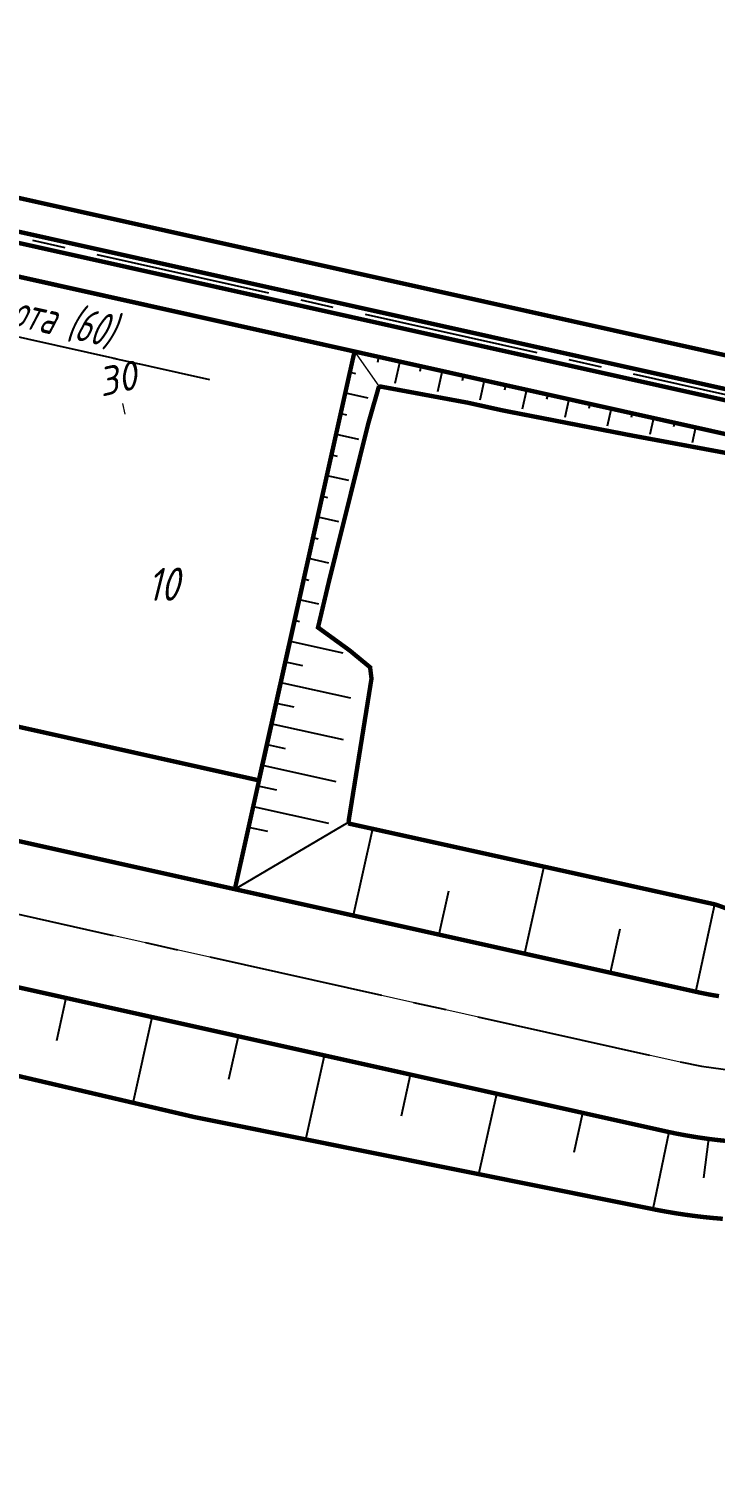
# Model space of a CAD drawing. Extents: x 5370511 to 5386565, y 1010429 to 1053793.
# Drawn here: x 5380043.9 to 5380075.1, y 1039720.9 to 1039786.2 of the extents above; entities that cross this region are included whole.
import ezdxf
from ezdxf import colors
from ezdxf.entities.mleader import LeaderData, LeaderLine
from ezdxf.math import Vec2, Vec3

# ---------------------------------------------------------------- set-up
doc = ezdxf.new("R2010")
doc.units = 0
doc.linetypes.add('осевая2', pattern=[12.5, 8, -1.5, 1.5, -1.5])
doc.layers.get('0').update_dxf_attribs({"linetype": 'CONTINUOUS'})
for name, color, linetype in [('3D-MODEL', 7, 'CONTINUOUS'), ('V_RED-CONTOURS-LABEL', 7, 'CONTINUOUS'), ('АД_ось', 7, 'CONTINUOUS'), ('АД_откосы', 7, 'CONTINUOUS'), ('ГП_граница насыпи', 242, 'CONTINUOUS'), ('ГП_обвалование', 7, 'CONTINUOUS'), ('ГП_ось обвал', 1, 'осевая2'), ('ГП_откос', 246, 'CONTINUOUS'), ('ГП_проезд', 114, 'CONTINUOUS'), ('ТРАССА_АД', 7, 'CONTINUOUS')]:
    doc.layers.add(name, color=color, linetype=linetype)
doc.layers.add('ГП_экспл', color=170, linetype='CONTINUOUS', lineweight=25)
doc.styles.add('ESKD1', font='eskd1.shx', dxfattribs={"width": 1.2, "oblique": 14.994305})
doc.styles.add('ГОСТ', font='gost_ful.shx', dxfattribs={"oblique": 15})
doc.styles.add('ГОСТ_НИПИ', font='gost_nipi.shx', dxfattribs={"oblique": 15})

# ---------------------------------------------------------------- blocks, each defined once
blk = doc.blocks.new('ад_откосы')
at = {"layer": 'АД_ось', "color": 253, "linetype": 'осевая2'}
blk.add_lwpolyline([(5380027.69, 1039749.37), (5380073.498, 1039739.146, 0.414842), (5380097.384, 1039754.351), (5380099.18, 1039762.48)], format="xyb", dxfattribs=at)
at = {"layer": 'АД_откосы', "color": 253, "const_width": 0.2}
for points in [[(5380075.26, 1039742.137), (5380074.997, 1039742.18), (5380074.735, 1039742.228), (5380074.474, 1039742.28), (5380074.214, 1039742.337), (5380043.008, 1039749.281, -0.414214), (5380034.1, 1039763.308), (5380036.97, 1039776.384)], [(5380004.351, 1039628.873), (5380027.605, 1039733.98, -0.41518), (5380041.641, 1039742.926), (5380072.981, 1039735.953), (5380073.343, 1039735.878), (5380073.707, 1039735.81), (5380074.071, 1039735.747), (5380074.437, 1039735.69), (5380074.803, 1039735.638), (5380075.17, 1039735.593), (5380075.537, 1039735.553)], [(5380026.722, 1039710.425), (5380032.43, 1039734.992, -0.387372), (5380040.006, 1039739.244), (5380041.616, 1039738.916), (5380051.369, 1039736.639), (5380072.443, 1039732.406), (5380072.868, 1039732.328), (5380073.293, 1039732.256), (5380073.719, 1039732.192), (5380074.147, 1039732.134), (5380074.575, 1039732.083), (5380075.004, 1039732.04), (5380075.434, 1039732.003)]]:
    blk.add_lwpolyline(points, format="xyb", dxfattribs=at)
blk.add_lwpolyline([(5380058.386, 1039750), (5380075.099, 1039746.31), (5380075.693, 1039746.096)], dxfattribs=at)
at = {"layer": 'АД_откосы', "color": 253, "linetype": 'ByBlock', "lineweight": -3}
for points in [[(5380059.49, 1039749.757), (5380058.611, 1039745.809)], [(5380067.294, 1039748.036), (5380066.412, 1039744.073)], [(5380062.952, 1039746.919), (5380062.512, 1039744.941)], [(5380074.214, 1039742.337), (5380075.071, 1039746.321)], [(5380070.755, 1039745.19), (5380070.313, 1039743.205)], [(5380045.129, 1039740.125), (5380045.558, 1039742.055)], [(5380048.608, 1039737.284), (5380049.476, 1039741.183)], [(5380052.959, 1039738.359), (5380053.393, 1039740.311)], [(5380056.46, 1039735.616), (5380057.311, 1039739.44)], [(5380060.812, 1039736.696), (5380061.228, 1039738.568)], [(5380064.331, 1039734.033), (5380065.146, 1039737.696)], [(5380068.665, 1039735.033), (5380069.064, 1039736.824)], [(5380072.981, 1039735.953), (5380072.245, 1039732.442)], [(5380074.57, 1039733.876), (5380074.803, 1039735.641)]]:
    blk.add_lwpolyline(points, dxfattribs=at)
blk = doc.blocks.new('куст_откос')
at = {"layer": 'ГП_откос', "color": 253, "lineweight": 15}
for points, const_width, elevation in [([(50.515, -63.874), (45.362, -63.874), (40.208, -63.874), (35.054, -63.874), (29.9, -63.874), (24.746, -63.874), (19.592, -63.874), (14.439, -63.874), (9.285, -63.874), (4.131, -63.874), (-0.958, -63.874), (-6.046, -63.874), (-11.135, -63.874), (-16.223, -63.874), (-21.311, -63.874), (-26.4, -63.874), (-31.488, -63.874), (-36.577, -63.874), (-41.665, -63.874)], 0.01, 48.9), ([(31.041, -65.177), (35.054, -65.033), (35.156, -65.029), (35.5, -65.029), (36.78, -65.027), (40.208, -64.934), (42.8, -64.863), (45.01, -64.783), (45.362, -64.771), (45.703, -64.758), (50.515, -64.585)], 0.2, 49.01)]:
    blk.add_lwpolyline(points, dxfattribs=dict(at, const_width=const_width, elevation=elevation))
blk.add_lwpolyline([(29.612, -63.874), (31.041, -65.177)], dxfattribs=at)
at = {"layer": 'ГП_откос', "color": 253, "linetype": 'ByBlock', "lineweight": -3}
for points in [[(30.734, -63.874), (30.734, -64.137)], [(31.719, -63.874), (31.719, -64.897)], [(32.704, -63.874), (32.704, -64.123)], [(33.69, -63.874), (33.69, -64.84)], [(34.675, -63.874), (34.675, -64.109)], [(35.66, -63.874), (35.66, -64.798)], [(36.646, -63.874), (36.646, -64.105)], [(37.631, -63.874), (37.631, -64.778)], [(38.616, -63.874), (38.616, -64.095)], [(39.601, -63.874), (39.601, -64.735)], [(40.587, -63.874), (40.587, -64.084)], [(41.572, -63.874), (41.572, -64.692)], [(42.557, -63.874), (42.557, -64.073)], [(43.543, -63.874), (43.543, -64.644)], [(44.528, -63.874), (44.528, -64.06)], [(45.513, -63.874), (45.513, -64.587)]]:
    blk.add_lwpolyline(points, dxfattribs=at)
blk = doc.blocks.new('ПТ_откос')
at = {"layer": 'ГП_откос', "color": 253, "lineweight": 15}
for points, const_width, elevation in [([(29.615, -88.946), (29.615, -83.931), (29.614, -78.916), (29.613, -73.901), (29.612, -68.886), (29.612, -63.871)], 0.01, 49.3), ([(33.995, -84.843), (33.995, -84.783), (33.943, -83.93), (33.754, -80.778), (33.642, -78.915), (33.601, -78.239), (33.427, -77.75), (32.354, -77.204), (30.72, -76.497), (30.744, -74.762), (30.75, -74.317), (30.761, -73.901), (30.783, -73.01), (30.886, -68.886), (30.935, -66.92), (31.041, -65.177)], 0.2, 47.089)]:
    blk.add_lwpolyline(points, dxfattribs=dict(at, const_width=const_width, elevation=elevation))
at = {"layer": 'ГП_откос', "color": 253, "linetype": 'ByBlock', "lineweight": -3}
for points in [[(29.612, -63.871), (30.907, -63.871)], [(29.612, -64.835), (29.873, -64.835)], [(29.612, -65.8), (30.662, -65.8)], [(29.612, -66.764), (29.876, -66.764)], [(29.612, -67.729), (30.654, -67.729)], [(29.612, -68.693), (29.868, -68.693)], [(29.612, -69.658), (30.616, -69.657)], [(29.613, -70.622), (29.859, -70.622)], [(29.613, -71.586), (30.577, -71.586)], [(29.613, -72.551), (29.849, -72.551)], [(29.613, -73.515), (30.539, -73.515)], [(29.613, -74.48), (29.84, -74.479)], [(29.613, -75.444), (30.51, -75.444)], [(29.613, -76.408), (29.835, -76.408)], [(29.614, -77.373), (32.071, -77.372)], [(29.614, -78.337), (30.412, -78.337)], [(29.614, -79.302), (32.855, -79.301)], [(29.614, -80.266), (30.436, -80.266)], [(29.614, -81.23), (32.948, -81.23)], [(29.614, -82.195), (30.459, -82.195)], [(29.614, -83.159), (33.041, -83.159)], [(29.615, -84.124), (30.483, -84.123)], [(29.615, -88.944), (33.995, -84.843)], [(29.615, -85.088), (33.121, -85.087)], [(29.615, -86.052), (30.493, -86.052)]]:
    blk.add_lwpolyline(points, dxfattribs=at)
blk = doc.blocks.new('_None')

msp = doc.modelspace()

# ---------------------------------------------------------------- linework, layer by layer
at = {"layer": 'ТРАССА_АД', "lineweight": 20}
msp.add_lwpolyline([(5380027.69, 1039749.37), (5380073.498, 1039739.146, 0.414842), (5380097.384, 1039754.351), (5380099.18, 1039762.48)], format="xyb", dxfattribs=at)

# ---------------------------------------------------------------- next in the draw order: block references
at = {"layer": 'АД_откосы', "color": 253}
msp.add_blockref('ад_откосы', (0, 0), dxfattribs=at)

# ---------------------------------------------------------------- next in the draw order: linework, layer by layer
at = {"layer": '3D-MODEL', "color": 253, "lineweight": 15}
msp.add_polyline3d([(5379975.475, 1039865.41, 48.9), (5379975.475, 1039865.41, 48.9), (5380145.315, 1039827.588, 48.9), (5380138.358, 1039796.348, 49.14), (5380129.316, 1039755.747, 49.3), (5380099.204, 1039762.453, 49.3), (5380033.806, 1039777.017, 49.3), (5379969.238, 1039791.397, 49.3), (5379971.629, 1039802.134, 49.25), (5379961.868, 1039804.307, 49.25), (5379968.519, 1039834.171, 49.1)], close=True, dxfattribs=at)
at = {"layer": 'V_RED-CONTOURS-LABEL', "color": 1, "lineweight": 15, "elevation": 49.3}
msp.add_lwpolyline([(5380048.118, 1039769.115), (5380048.227, 1039768.627)], dxfattribs=at)
at = {"layer": 'ГП_граница насыпи', "color": 253}
msp.add_lwpolyline([(5379975.475, 1039865.41), (5380145.315, 1039827.588), (5380129.316, 1039755.747), (5379969.238, 1039791.397), (5379971.629, 1039802.134), (5379961.868, 1039804.307)], close=True, dxfattribs=at)
at = {"layer": 'ГП_граница насыпи', "color": 253, "lineweight": 15, "const_width": 0.2}
msp.add_lwpolyline([(5380058.677, 1039771.479), (5380053.231, 1039747.006), (5380043.008, 1039749.281, -0.414214), (5380034.1, 1039763.308), (5380037.001, 1039776.306)], format="xyb", close=True, dxfattribs=at)
at = {"layer": 'ГП_обвалование', "color": 253, "const_width": 0.2}
for points in [[(5379975.475, 1039865.41), (5380145.315, 1039827.588), (5380129.316, 1039755.747), (5379969.238, 1039791.397), (5379971.629, 1039802.134), (5379961.868, 1039804.307)], [(5379976.614, 1039863.62), (5380143.525, 1039826.45), (5380128.178, 1039757.538), (5379971.028, 1039792.535), (5379973.419, 1039803.272), (5379963.658, 1039805.445)], [(5379976.993, 1039863.023), (5380142.928, 1039826.07), (5380127.799, 1039758.134), (5379971.625, 1039792.914), (5379974.016, 1039803.651), (5379964.255, 1039805.825)], [(5379978.131, 1039861.233), (5380141.138, 1039824.932), (5380126.661, 1039759.925), (5379973.415, 1039794.052), (5379975.806, 1039804.789), (5379966.045, 1039806.963)]]:
    msp.add_lwpolyline(points, close=True, dxfattribs=at)
at = {"layer": 'ГП_ось обвал', "color": 253}
msp.add_lwpolyline([(5379976.803, 1039863.322), (5380143.226, 1039826.26), (5380127.989, 1039757.836), (5379971.326, 1039792.724), (5379973.717, 1039803.461), (5379963.957, 1039805.635)], close=True, dxfattribs=at)
at = {"layer": 'ГП_проезд', "color": 253, "const_width": 0.2}
msp.add_lwpolyline([(5380039.158, 1039775.834), (5380034.802, 1039756.314), (5380054.322, 1039751.959), (5380058.677, 1039771.479)], close=True, dxfattribs=at)

# ---------------------------------------------------------------- next in the draw order: block references
at = {"layer": 'ГП_откос', "color": 253, "lineweight": 15, "rotation": 347.4452412677718}
for name in ['куст_откос', 'ПТ_откос']:
    msp.add_blockref(name, (5380043.659, 1039840.262), dxfattribs=at)

# ---------------------------------------------------------------- next in the draw order: texts
at = {"layer": 'ГП_экспл', "color": 0, "style": 'ГОСТ', "oblique": 15}
msp.add_text('10', height=1.5, rotation=0.89537, dxfattribs=at).set_placement((5380049.251, 1039760.12))

# ---------------------------------------------------------------- next in the draw order: texts
at = {"layer": 'V_RED-CONTOURS-LABEL', "color": 1, "lineweight": 15, "insert": (5380048.009, 1039769.603), "char_height": 1.3, "attachment_point": 8, "rotation": 12.62905, "style": 'ESKD1', "bg_fill": 3, "box_fill_scale": 1.2, "bg_fill_color": 256, "bg_fill_true_color": 13158600, "bg_fill_transparency": 0}
msp.add_mtext('30', dxfattribs=at)

# ---------------------------------------------------------------- next in the draw order: leaders
ml = msp.add_multileader_mtext('Standard')
ml.set_content('{\\W0.8;Ворота (60)}', color=256, style='ГОСТ_НИПИ')
ml.set_leader_properties()
ml.set_arrow_properties(name='NONE')
ml.build(insert=Vec2(0, 0))
ml.multileader.update_dxf_attribs({"text_left_attachment_type": 6, "text_right_attachment_type": 6, "dogleg_length": 0.2, "arrow_head_size": 0.1})
ctx = ml.context
ctx.base_point, ctx.char_height, ctx.arrow_head_size, ctx.landing_gap_size, ctx.plane_origin, ctx.plane_x_axis, ctx.plane_y_axis = Vec3(5380040.739, 1039772.734), 1.5, 0.1, 0.1, Vec3(5380035.299, 1039778.107), Vec3(0.976089, -0.217373), Vec3(0.217373, 0.976089)
ctx.left_attachment, ctx.right_attachment = 6, 6
notes = []
notes.append((ctx, [(0, (1, 1, 0), (5380040.641, 1039772.755), (0.976089, -0.217373), 0.1, [(0, [(5380035.299, 1039778.107)], 0, [])])]))
ctx.mtext.insert, ctx.mtext.text_direction, ctx.mtext.rotation, ctx.mtext.flow_direction = Vec3(5380041.256, 1039774.594), Vec3(0.976089, -0.217373), 6.064063, 5
for ctx, leaders in notes:
    for number, flags, end, landing, length, lines in leaders:
        leader = LeaderData()
        leader.index, (leader.has_last_leader_line, leader.has_dogleg_vector, leader.attachment_direction) = number, flags
        leader.last_leader_point, leader.dogleg_vector, leader.dogleg_length = Vec3(end), Vec3(landing), length
        for number, points, colour, breaks in lines:
            line = LeaderLine()
            line.index, line.vertices, line.color, line.breaks = number, Vec3.list(points), colors.encode_raw_color(colour), breaks
            leader.lines.append(line)
        ctx.leaders.append(leader)

doc.saveas('drawing.dxf')
